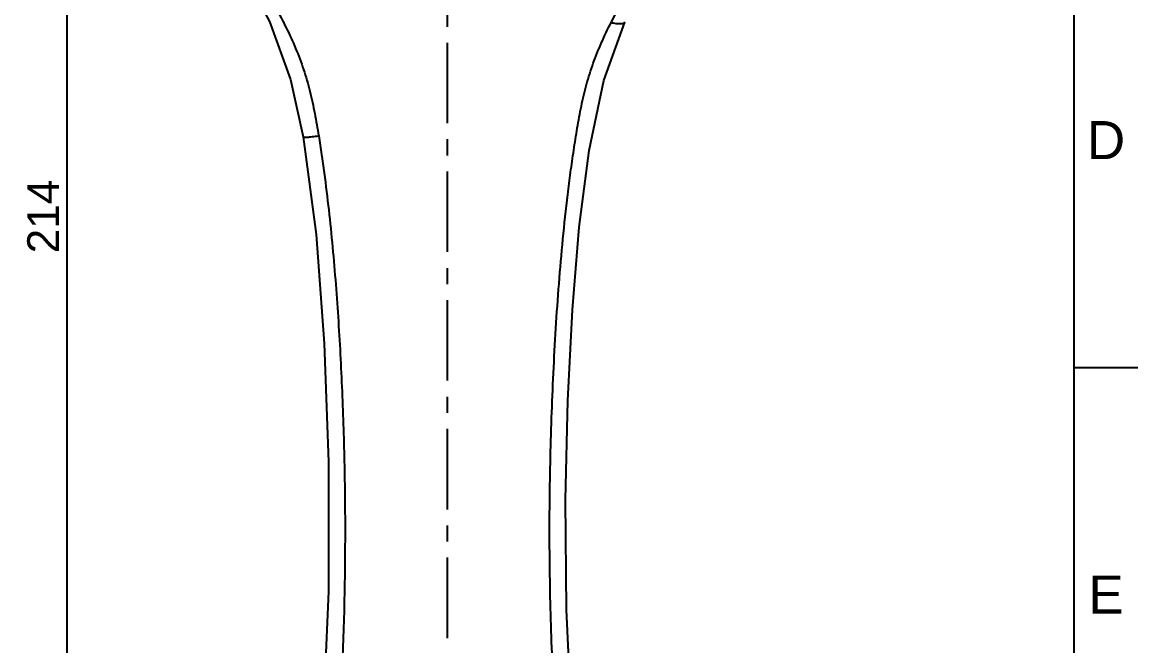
# Model space of a CAD drawing. Header units: millimetres. Extents: x 3631 to 3841, y 294 to 591.
# Drawn here: x 3752.6 to 3840.6, y 420 to 469.3 of the extents above; entities that cross this region are included whole.
import ezdxf

# ---------------------------------------------------------------- set-up
doc = ezdxf.new("R2010")
doc.units = ezdxf.units.MM
doc.header["$LTSCALE"] = 0.1
doc.linetypes.add('CENTERX2', pattern=[101.6, 63.5, -12.7, 12.7, -12.7])
for name, color, linetype in [('CENTER', 1, 'CENTERX2'), ('DIM', 3, 'Continuous'), ('FORM', 7, 'Continuous')]:
    doc.layers.add(name, color=color, linetype=linetype)
doc.styles.get("Standard").update_dxf_attribs({"font": 'arial.ttf'})
doc.dimstyles.new('ISO-25', dxfattribs={"dimtxt": 2.5, "dimasz": 2.5, "dimexe": 1.25, "dimexo": 0.625, "dimtad": 1, "dimlfac": 1.333333, "dimtxsty": 'Standard', "dimcen": 2.5, "dimadec": 0, "dimazin": 0, "dimtfac": 1, "dimtmove": 0, "dimatfit": 3, "dimfxl": 0, "dimarcsym": 0})

# ---------------------------------------------------------------- blocks, each defined once
blk = doc.blocks.new('*D74')
at = {"layer": 'Defpoints', "color": 0}
for p in [(3786.12, 534.251), (3756.118, 373.592), (3779.944, 373.592)]:
    blk.add_point(p, dxfattribs=at)
at = {"layer": 'DIM', "color": 0, "lineweight": -2}
for p, q in [((3785.495, 534.251), (3754.868, 534.251)), ((3756.118, 531.751), (3756.118, 376.092)), ((3779.319, 373.592), (3754.868, 373.592))]:
    blk.add_line(p, q, dxfattribs=at)
at = {"layer": 'DIM', "color": 0}
for points in [[(3755.702, 531.751), (3756.535, 531.751), (3756.118, 534.251)], [(3755.702, 376.092), (3756.535, 376.092), (3756.118, 373.592)]]:
    blk.add_solid(points, dxfattribs=at)
at = {"layer": 'DIM', "color": 0, "insert": (3754.238, 453.922), "char_height": 2.5, "attachment_point": 5, "rotation": 90}
blk.add_mtext('214', dxfattribs=at)

msp = doc.modelspace()

# ---------------------------------------------------------------- linework, layer by layer
at = {"color": 7, "linetype": 'Continuous'}
msp.add_line((3774.751, 460.2061), (3774.751, 460.206), dxfattribs=at)
for points in [[(3769.9296, 473.387), (3772.0962, 469.3221), (3773.7579, 464.739), (3774.751, 460.206)], [(3795.9667, 413.4021), (3795.5375, 422.8671), (3795.4526, 431.556), (3795.6373, 439.3969), (3795.9977, 446.5411), (3796.5418, 453.0917), (3797.325, 459.1246), (3798.4753, 464.6446), (3800.1291, 469.2502)], [(3774.751, 460.206), (3775.7769, 452.4928), (3776.4175, 443.8907), (3776.7633, 434.5442), (3776.7567, 424.3293), (3776.2923, 413.4019)]]:
    msp.add_lwpolyline(points, dxfattribs=at)
for points, knots in [([(3799.0428, 469.2177), (3799.4924, 470.1129), (3800.214, 471.4295), (3801.2502, 473.137), (3801.9307, 474.1783), (3802.4962, 474.9952), (3802.935, 475.5974), (3803.3968, 476.183), (3803.8803, 476.7501), (3804.3636, 477.3136), (3804.8283, 477.8864), (3805.2548, 478.4793), (3805.4982, 478.9001), (3805.5997, 479.1181)], [0, 0, 0, 0, 0.2524087, 0.3779726, 0.5032114, 0.5657633, 0.62831, 0.6909289, 0.7536174, 0.8160669, 0.8779906, 0.9394006, 1, 1, 1, 1]), ([(3770.8274, 473.4017), (3771.1414, 472.909), (3771.7569, 471.9128), (3772.6211, 470.3798), (3773.4329, 468.8105), (3774.1749, 467.1976), (3774.8067, 465.5295), (3775.3164, 463.8122), (3775.6738, 462.0531), (3775.8824, 460.8745), (3775.9794, 460.2833)], [0, 0, 0, 0, 0.1232779, 0.24704, 0.371272, 0.4960519, 0.621462, 0.747394, 0.8735847, 1, 1, 1, 1]), ([(3794.696, 413.2692), (3794.5545, 415.6231), (3794.3215, 420.3344), (3794.171, 427.4083), (3794.2221, 434.4835), (3794.4303, 440.3758), (3794.6862, 445.085), (3794.9309, 448.6137), (3795.2356, 452.1378), (3795.5544, 455.0684), (3795.8505, 457.4075), (3796.0982, 459.1572), (3796.3732, 460.9015), (3796.6883, 462.6369), (3797.0862, 464.3535), (3797.6255, 466.0264), (3798.2786, 467.6499), (3798.778, 468.7014), (3799.0428, 469.2177)], [0, 0, 0, 0, 0.1251721, 0.2503442, 0.3755143, 0.5006783, 0.5632586, 0.6258375, 0.6884187, 0.7510041, 0.7822908, 0.8135616, 0.8448046, 0.8760134, 0.9071706, 0.938255, 0.9692048, 1, 1, 1, 1]), ([(3800.1291, 469.2502), (3800.1088, 469.2049), (3800.0307, 469.1508), (3799.9067, 469.1225), (3799.7156, 469.1091), (3799.4238, 469.1369), (3799.1797, 469.185), (3799.0468, 469.2167)], [0, 0, 0, 0, 0.1316954, 0.2243802, 0.3404331, 0.6370653, 1, 1, 1, 1]), ([(3774.751, 460.206), (3774.7525, 460.1971), (3774.789, 460.1856), (3774.8471, 460.1815), (3774.9543, 460.181), (3775.0962, 460.1891), (3775.2769, 460.2035), (3775.5754, 460.2333), (3775.8131, 460.2619), (3775.9794, 460.2833)], [0, 0, 0, 0, 0.0218701, 0.0726984, 0.1561297, 0.2730588, 0.4204906, 0.5938667, 1, 1, 1, 1]), ([(3775.9807, 460.2835), (3776.2952, 458.3419), (3776.8032, 454.4386), (3777.3521, 448.5656), (3777.7239, 442.6842), (3777.9657, 436.8024), (3778.0761, 430.9179), (3778.0362, 423.0701), (3777.8036, 417.1861), (3777.5653, 413.2694)], [0, 0, 0, 0, 0.125228, 0.2504866, 0.3754979, 0.5003818, 0.6252544, 0.7501754, 1, 1, 1, 1])]:
    msp.add_open_spline(points, degree=3, knots=knots, dxfattribs=at)
at = {"layer": 'CENTER'}
msp.add_line((3786.1315, 369.8425), (3786.1315, 481.6355), dxfattribs=at)
at = {"layer": 'FORM'}
for p, q in [((3835.5929, 298.5136), (3835.5929, 585.5136)), ((3835.5929, 442.0136), (3840.5929, 442.0136))]:
    msp.add_line(p, q, dxfattribs=at)

# ---------------------------------------------------------------- texts
at = {"layer": 'FORM', "char_height": 3, "attachment_point": 5}
for s, insert in [('D', (3838.0929, 459.9511)), ('E', (3838.0929, 424.0761))]:
    msp.add_mtext_dynamic_manual_height_columns(s, width=5, gutter_width=12.5, heights=[0], dxfattribs=dict(at, insert=insert))

# ---------------------------------------------------------------- dimensions: what is measured, and where the dimension line sits
at = {"layer": 'DIM'}
dim = msp.add_linear_dim(base=(3756.1184, 373.5925), p1=(3786.1197, 534.2513), p2=(3779.944, 373.5925), angle=90, text='214', dimstyle='ISO-25', dxfattribs=at)
dim.commit()
dim.dimension.update_dxf_attribs({"geometry": '*D74', "text_midpoint": (3754.2383, 453.9219)})

doc.saveas('drawing.dxf')
